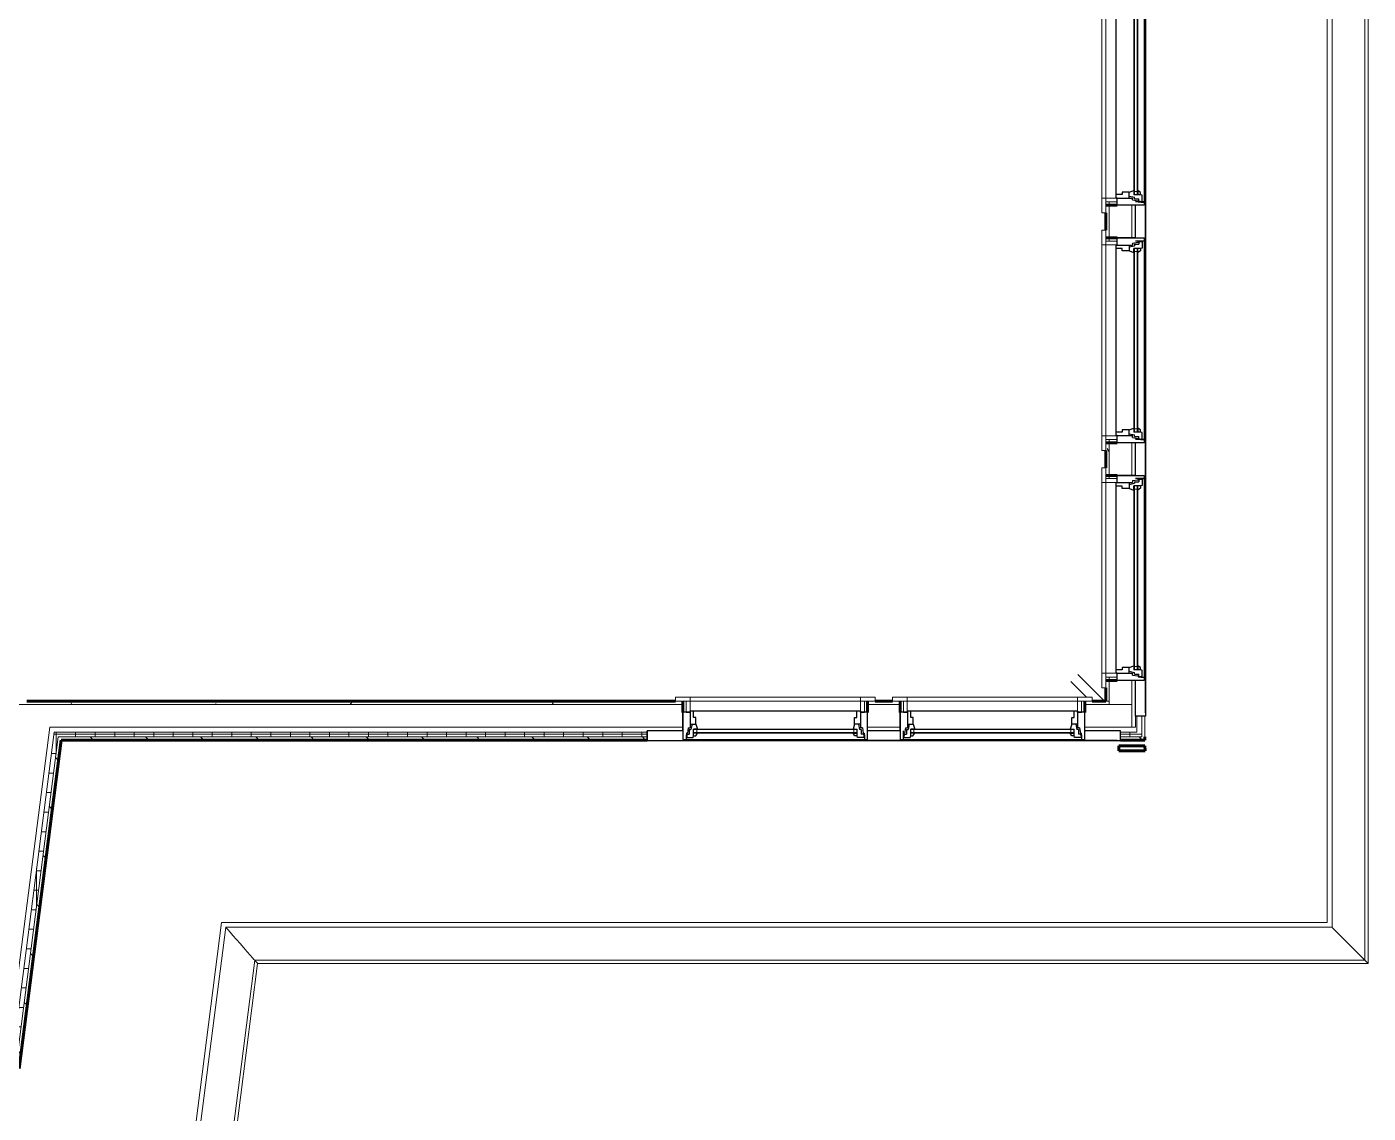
# Model space of a CAD drawing. Header units: inches. Extents: x -435 to 532, y -667 to -127.
# Drawn here: x 326.1 to 532.3, y -485.7 to -318.8 of the extents above; entities that cross this region are included whole.
import ezdxf

# ---------------------------------------------------------------- set-up
doc = ezdxf.new("R2010")
doc.units = ezdxf.units.IN
doc.header["$MEASUREMENT"] = 0
for name, color, linetype, lineweight in [('A-GLAZ', 151, 'Continuous', 18), ('A-PART', 2, 'Continuous', 9), ('A-ROOF-OTLN', 132, 'Continuous', 9), ('A-WALL', 113, 'Continuous', 18), ('A-WALL-PATT', 111, 'Continuous', 60), ('S-BEAM', 12, 'Continuous', 9)]:
    doc.layers.add(name, color=color, linetype=linetype, lineweight=lineweight)
pattern_1 = [(135, (387.632, -598.438), (-4.24264, -4.24264), [])]
pattern_2 = [(0, (387.632, -598.438), (15.36, 3.84), [0.634, -10.886, 0.634, -10.886, -61.44]), (0, (387.632, -598.438), (15.36, 3.84), [-23.04, 0.634, -22.406, 0.634, -10.886, -26.88]), (0, (387.632, -598.438), (15.36, 3.84), [-57.6, 0.634, -7.046, 0.634, -18.566]), (120, (393.392, -596.518), (-11.005538, 11.38215), [0.634, -10.886, 0.634, -10.886, -61.44]), (120, (393.392, -596.518), (-11.005538, 11.38215), [-23.04, 0.634, -22.406, 0.634, -10.886, -26.88]), (120, (393.392, -596.518), (-11.005538, 11.38215), [-57.6, 0.634, -7.046, 0.634, -18.566]), (240, (395.312, -588.838), (-4.354462, -15.22215), [0.634, -10.886, 0.634, -10.886, -61.44]), (240, (395.312, -588.838), (-4.354462, -15.22215), [-23.04, 0.634, -22.406, 0.634, -10.886, -26.88]), (240, (395.312, -588.838), (-4.354462, -15.22215), [-57.6, 0.634, -7.046, 0.634, -18.566])]
pattern_3 = [(0, (387.632, -598.438), (0, 3), []), (90, (387.632, -598.438), (-3, 2e-16), [])]

# ---------------------------------------------------------------- blocks, each defined once
blk = doc.blocks.new('Walls 4 - Walls 1-420947-2nd Floor')
at = {"layer": 'A-WALL', "lineweight": 60}
for p, q in [((440.86, 483.64), (440.96, 487.64)), ((440.96, 487.64), (441.71, 487.63)), ((441.71, 487.63), (441.61, 483.63)), ((441.61, 483.63), (440.86, 483.64))]:
    blk.add_line(p, q, dxfattribs=at)
blk = doc.blocks.new('Window-Casement-Andersen-400_Series - 28-3_8_ x 59-7_8_-V3-2nd Floor')
at = {"layer": 'A-GLAZ', "lineweight": 30}
for p, q in [((-19.69, 3.06), (-19.69, 1.56)), ((19.69, 3.06), (-19.69, 3.06)), ((-19.69, 3.06), (-19.69, 2.87)), ((-19.19, 3.06), (-18.81, 3.06)), ((-18.81, 3.06), (-13.94, 3.06)), ((14.19, 2.87), (-14.19, 2.87)), ((-14.19, 2.87), (-14.19, -1.29)), ((-13.94, 3.06), (-13.94, 2.87)), ((-13.7, 2.34), (-13.7, 2.87)), ((-13.64, 1.94), (-13.7, 2.34)), ((-13.61, 2.56), (-12.62, 2.56)), ((-13.61, 2.38), (-13.61, 2.56)), ((-13.53, 2.06), (-13.61, 2.38)), ((-13.53, 2.06), (-13.22, 2.06)), ((-13.22, 1.38), (-13.22, 2.06)), ((-12.62, 2.56), (-12.56, 2.31)), ((-12.56, 2.31), (-12.21, 2.31)), ((-12.56, 2.31), (-12.56, 1.28)), ((-12.21, 2.31), (-11.94, 1.91)), ((12.21, 2.31), (11.94, 1.91)), ((12.56, 2.31), (12.21, 2.31)), ((12.62, 2.56), (12.56, 2.31)), ((12.56, 2.31), (12.56, 1.28)), ((13.61, 2.56), (12.62, 2.56)), ((13.53, 2.06), (13.22, 2.06)), ((13.22, 1.38), (13.22, 2.06)), ((13.53, 2.06), (13.61, 2.38)), ((13.61, 2.38), (13.61, 2.56)), ((13.64, 1.94), (13.7, 2.34)), ((13.7, 2.34), (13.7, 2.87)), ((13.94, 3.06), (13.94, 2.87)), ((18.81, 3.06), (13.94, 3.06)), ((14.19, -1.29), (14.19, 2.87)), ((19.19, 3.06), (18.81, 3.06)), ((19.69, 3.06), (19.69, 1.56)), ((19.69, 1.56), (19.69, 3.06)), ((-19.19, 1.56), (-14.19, 1.56)), ((-14.19, 1.56), (-14.19, -1.29)), ((-13.51, 1.94), (-13.64, 1.94)), ((-13.38, 1.09), (-13.51, 1.94)), ((-13.38, 1.09), (-13.08, 1.09)), ((-13.22, 1.38), (-12.96, 1.38)), ((-13.08, -1.44), (-13.08, 1.09)), ((-13.08, 0.56), (-12.19, 0.56)), ((-12.79, 0.56), (-12.96, 1.38)), ((-11.94, 1.91), (-12.56, 1.91)), ((-11.94, 1.28), (-12.56, 1.28)), ((-12.19, 0.56), (-11.94, 1.28)), ((-12.19, 0.56), (-12.19, -0.5)), ((11.94, 1.91), (12.56, 1.91)), ((12.19, 0.56), (11.94, 1.28)), ((11.94, 1.28), (12.56, 1.28)), ((13.08, 0.56), (12.19, 0.56)), ((12.19, 0.56), (12.19, -0.5)), ((12.79, 0.56), (12.96, 1.38)), ((13.22, 1.38), (12.96, 1.38)), ((13.38, 1.09), (13.08, 1.09)), ((13.08, -1.44), (13.08, 1.09)), ((13.38, 1.09), (13.51, 1.94)), ((13.51, 1.94), (13.64, 1.94)), ((14.19, 1.56), (14.19, -1.29)), ((14.19, 1.56), (19.69, 1.56)), ((-14.19, -1.29), (-13.08, -1.29)), ((-13.08, -1.29), (-13.08, -1.44)), ((-13.08, -1.44), (13.08, -1.44)), ((-12.55, -0.5), (-12.55, -1.44)), ((-12.19, -0.5), (-12.55, -0.5)), ((12.19, -0.5), (12.55, -0.5)), ((12.55, -0.5), (12.55, -1.44)), ((13.08, -1.44), (13.08, -1.29)), ((13.08, -1.29), (14.19, -1.29))]:
    blk.add_line(p, q, dxfattribs=at)
at = {"layer": 'A-GLAZ', "lineweight": 9}
for p, q in [((-11.94, 1.81), (-12.56, 1.81)), ((-11.94, 1.38), (-12.56, 1.38)), ((-12.06, 1.38), (-12.06, 1.81)), ((-11.94, 1.91), (11.94, 1.91)), ((-11.94, 1.81), (11.94, 1.81)), ((-11.94, 1.38), (11.94, 1.38)), ((-11.94, 1.28), (11.94, 1.28)), ((11.94, 1.81), (12.56, 1.81)), ((11.94, 1.38), (12.56, 1.38)), ((12.06, 1.38), (12.06, 1.81)), ((-13.08, -1.28), (-13.69, -1.28)), ((-13.69, -1.28), (-13.69, -3)), ((-13.09, -1.28), (-13.09, -3)), ((-13.08, -1.44), (-13.08, -1.28)), ((13.08, -1.44), (-13.08, -1.44)), ((13.69, -1.28), (13.08, -1.28)), ((13.08, -1.28), (13.08, -1.44)), ((13.09, -1.28), (13.09, -3)), ((13.69, -3), (13.69, -1.28)), ((15.34, -3), (-15.34, -3)), ((-15.34, -3), (-15.34, -3.63)), ((-15.34, -3.63), (15.34, -3.63)), ((-13.69, -3), (13.69, -3)), ((-13.09, -3), (-13.09, -3.63)), ((13.09, -3), (13.09, -3.63)), ((15.34, -3.63), (15.34, -3))]:
    blk.add_line(p, q, dxfattribs=at)
blk = doc.blocks.new('Window-Casement-Andersen-400_Series - 28-3_8_ x 59-7_8_-V4-2nd Floor')
at = {"layer": 'A-GLAZ', "lineweight": 30}
for p, q in [((-19.69, 3.06), (-19.69, 1.56)), ((13.69, 3.06), (-19.69, 3.06)), ((-19.69, 3.06), (-19.69, 1.56)), ((-19.19, 3.06), (-18.81, 3.06)), ((-18.81, 3.06), (-13.94, 3.06)), ((14.19, 2.87), (-14.19, 2.87)), ((-14.19, 2.87), (-14.19, -1.29)), ((-13.94, 3.06), (-13.94, 2.87)), ((-13.7, 2.34), (-13.7, 2.87)), ((-13.64, 1.94), (-13.7, 2.34)), ((-13.61, 2.56), (-12.62, 2.56)), ((-13.61, 2.38), (-13.61, 2.56)), ((-13.53, 2.06), (-13.61, 2.38)), ((-13.53, 2.06), (-13.22, 2.06)), ((-13.22, 1.38), (-13.22, 2.06)), ((-12.62, 2.56), (-12.56, 2.31)), ((-12.56, 2.31), (-12.21, 2.31)), ((-12.56, 2.31), (-12.56, 1.28)), ((-12.21, 2.31), (-11.94, 1.91)), ((12.21, 2.31), (11.94, 1.91)), ((12.56, 2.31), (12.21, 2.31)), ((12.62, 2.56), (12.56, 2.31)), ((12.56, 2.31), (12.56, 1.28)), ((13.61, 2.56), (12.62, 2.56)), ((13.53, 2.06), (13.22, 2.06)), ((13.22, 1.38), (13.22, 2.06)), ((13.53, 2.06), (13.61, 2.38)), ((13.61, 2.38), (13.61, 2.56)), ((13.64, 1.94), (13.7, 2.34)), ((13.7, 2.34), (13.7, 2.87)), ((13.94, 3.06), (13.94, 2.87)), ((18.81, 3.06), (13.94, 3.06)), ((14.19, -1.29), (14.19, 2.87)), ((19.19, 3.06), (18.81, 3.06)), ((19.69, 3.06), (19.69, 2.87)), ((-19.69, 1.56), (-14.19, 1.56)), ((-14.19, 1.56), (-14.19, -1.29)), ((-13.51, 1.94), (-13.64, 1.94)), ((-13.38, 1.09), (-13.51, 1.94)), ((-13.38, 1.09), (-13.08, 1.09)), ((-13.22, 1.38), (-12.96, 1.38)), ((-13.08, -1.44), (-13.08, 1.09)), ((-13.08, 0.56), (-12.19, 0.56)), ((-12.79, 0.56), (-12.96, 1.38)), ((-11.94, 1.91), (-12.56, 1.91)), ((-11.94, 1.28), (-12.56, 1.28)), ((-12.19, 0.56), (-11.94, 1.28)), ((-12.19, 0.56), (-12.19, -0.5)), ((11.94, 1.91), (12.56, 1.91)), ((12.19, 0.56), (11.94, 1.28)), ((11.94, 1.28), (12.56, 1.28)), ((13.08, 0.56), (12.19, 0.56)), ((12.19, 0.56), (12.19, -0.5)), ((12.79, 0.56), (12.96, 1.38)), ((13.22, 1.38), (12.96, 1.38)), ((13.38, 1.09), (13.08, 1.09)), ((13.08, -1.44), (13.08, 1.09)), ((13.38, 1.09), (13.51, 1.94)), ((13.51, 1.94), (13.64, 1.94)), ((14.19, 1.56), (14.19, -1.29)), ((-14.19, -1.29), (-13.08, -1.29)), ((-13.08, -1.29), (-13.08, -1.44)), ((-13.08, -1.44), (13.08, -1.44)), ((-12.55, -0.5), (-12.55, -1.44)), ((-12.19, -0.5), (-12.55, -0.5)), ((12.19, -0.5), (12.55, -0.5)), ((12.55, -0.5), (12.55, -1.44)), ((13.08, -1.44), (13.08, -1.29)), ((13.08, -1.29), (14.19, -1.29))]:
    blk.add_line(p, q, dxfattribs=at)
at = {"layer": 'A-GLAZ', "lineweight": 9}
for p, q in [((-11.94, 1.81), (-12.56, 1.81)), ((-11.94, 1.38), (-12.56, 1.38)), ((-12.06, 1.38), (-12.06, 1.81)), ((-11.94, 1.91), (11.94, 1.91)), ((-11.94, 1.81), (11.94, 1.81)), ((-11.94, 1.38), (11.94, 1.38)), ((-11.94, 1.28), (11.94, 1.28)), ((11.94, 1.81), (12.56, 1.81)), ((11.94, 1.38), (12.56, 1.38)), ((12.06, 1.38), (12.06, 1.81)), ((-13.08, -1.28), (-13.69, -1.28)), ((-13.69, -1.28), (-13.69, -3)), ((-13.09, -1.28), (-13.09, -3)), ((-13.08, -1.44), (-13.08, -1.28)), ((13.08, -1.44), (-13.08, -1.44)), ((13.69, -1.28), (13.08, -1.28)), ((13.08, -1.28), (13.08, -1.44)), ((13.09, -1.28), (13.09, -3)), ((13.69, -3), (13.69, -1.28)), ((15.34, -3), (-15.34, -3)), ((-15.34, -3), (-15.34, -3.63)), ((-15.34, -3.63), (15.34, -3.63)), ((-13.69, -3), (13.69, -3)), ((-13.09, -3), (-13.09, -3.63)), ((13.09, -3), (13.09, -3.63)), ((15.34, -3.63), (15.34, -3))]:
    blk.add_line(p, q, dxfattribs=at)
blk = doc.blocks.new('Window-Casement-Andersen-400_Series - 31-1_2_ x 59-7_8_-1091494-2nd Floor')
at = {"layer": 'A-GLAZ', "lineweight": 9}
for p, q in [((-16.91, 3.63), (16.91, 3.63)), ((-16.91, 3), (-16.91, 3.63)), ((16.91, 3), (-16.91, 3)), ((-15.25, 3), (15.25, 3)), ((-15.25, 1.28), (-15.25, 3)), ((-14.66, 3), (-14.66, 3.63)), ((-14.66, 1.28), (-14.66, 3)), ((14.66, 3), (14.66, 3.63)), ((14.66, 1.28), (14.66, 3)), ((15.25, 3), (15.25, 1.28)), ((16.91, 3.63), (16.91, 3)), ((-14.64, 1.28), (-15.25, 1.28)), ((-14.64, 1.44), (-14.64, 1.28)), ((14.64, 1.44), (-14.64, 1.44)), ((14.64, 1.28), (14.64, 1.44)), ((15.25, 1.28), (14.64, 1.28)), ((-13.5, -1.38), (-14.13, -1.38)), ((-13.5, -1.81), (-14.13, -1.81)), ((-13.62, -1.38), (-13.62, -1.81)), ((-13.5, -1.28), (13.5, -1.28)), ((-13.5, -1.38), (13.5, -1.38)), ((-13.5, -1.81), (13.5, -1.81)), ((-13.5, -1.91), (13.5, -1.91)), ((13.5, -1.38), (14.13, -1.38)), ((13.5, -1.81), (14.13, -1.81)), ((13.62, -1.38), (13.62, -1.81))]:
    blk.add_line(p, q, dxfattribs=at)
at = {"layer": 'A-GLAZ', "lineweight": 30}
for p, q in [((-15.75, 1.29), (-14.64, 1.29)), ((-15.75, -2.87), (-15.75, 1.29)), ((-15.75, -1.56), (-15.75, 1.29)), ((-14.64, 1.44), (-14.64, -1.09)), ((-14.64, 1.44), (14.64, 1.44)), ((-14.64, 1.29), (-14.64, 1.44)), ((-14.11, 0.5), (-14.11, 1.44)), ((-13.75, 0.5), (-14.11, 0.5)), ((-13.75, -0.56), (-13.75, 0.5)), ((13.75, 0.5), (14.11, 0.5)), ((13.75, -0.56), (13.75, 0.5)), ((14.11, 0.5), (14.11, 1.44)), ((14.64, 1.44), (14.64, -1.09)), ((14.64, 1.44), (14.64, 1.29)), ((14.64, 1.29), (15.75, 1.29)), ((15.75, 1.29), (15.75, -2.87)), ((15.75, -1.56), (15.75, 1.29)), ((-21.25, -3.06), (-21.25, -1.56)), ((-21.25, -1.56), (-15.75, -1.56)), ((-21.25, -3.06), (-21.25, -1.56)), ((-15.2, -1.94), (-15.26, -2.34)), ((-15.07, -1.94), (-15.2, -1.94)), ((-14.94, -1.09), (-15.07, -1.94)), ((-14.94, -1.09), (-14.64, -1.09)), ((-14.78, -1.38), (-14.53, -1.38)), ((-14.78, -1.38), (-14.78, -2.06)), ((-14.64, -0.56), (-13.75, -0.56)), ((-14.35, -0.56), (-14.53, -1.38)), ((-14.13, -2.31), (-14.13, -1.28)), ((-13.5, -1.28), (-14.13, -1.28)), ((-13.5, -1.91), (-14.13, -1.91)), ((-13.77, -2.31), (-13.5, -1.91)), ((-13.75, -0.56), (-13.5, -1.28)), ((13.75, -0.56), (13.5, -1.28)), ((13.5, -1.28), (14.13, -1.28)), ((13.77, -2.31), (13.5, -1.91)), ((13.5, -1.91), (14.13, -1.91)), ((14.64, -0.56), (13.75, -0.56)), ((14.13, -2.31), (14.13, -1.28)), ((14.35, -0.56), (14.53, -1.38)), ((14.78, -1.38), (14.53, -1.38)), ((14.94, -1.09), (14.64, -1.09)), ((14.78, -1.38), (14.78, -2.06)), ((14.94, -1.09), (15.07, -1.94)), ((15.07, -1.94), (15.2, -1.94)), ((15.2, -1.94), (15.26, -2.34)), ((15.75, -1.56), (20.75, -1.56)), ((21.25, -3.06), (21.25, -1.56)), ((21.25, -3.06), (-21.25, -3.06)), ((-20.75, -3.06), (-20.37, -3.06)), ((-20.37, -3.06), (-15.5, -3.06)), ((15.75, -2.87), (-15.75, -2.87)), ((-15.5, -3.06), (-15.5, -2.87)), ((-15.26, -2.34), (-15.26, -2.87)), ((-15.09, -2.06), (-15.17, -2.38)), ((-15.17, -2.38), (-15.17, -2.56)), ((-15.17, -2.56), (-14.18, -2.56)), ((-15.09, -2.06), (-14.78, -2.06)), ((-14.18, -2.56), (-14.13, -2.31)), ((-14.13, -2.31), (-13.77, -2.31)), ((14.13, -2.31), (13.77, -2.31)), ((14.18, -2.56), (14.13, -2.31)), ((15.17, -2.56), (14.18, -2.56)), ((15.09, -2.06), (14.78, -2.06)), ((15.09, -2.06), (15.17, -2.38)), ((15.17, -2.38), (15.17, -2.56)), ((15.26, -2.34), (15.26, -2.87)), ((15.5, -3.06), (15.5, -2.87)), ((20.37, -3.06), (15.5, -3.06)), ((20.75, -3.06), (20.37, -3.06)), ((21.25, -2.87), (21.25, -3.06))]:
    blk.add_line(p, q, dxfattribs=at)
blk = doc.blocks.new('Window-Casement-Andersen-400_Series - 31-1_2_ x 59-7_8_-V5-2nd Floor')
at = {"layer": 'A-GLAZ', "lineweight": 9}
for p, q in [((-16.91, 3.63), (16.91, 3.63)), ((-16.91, 3), (-16.91, 3.63)), ((16.91, 3), (-16.91, 3)), ((-15.25, 3), (15.25, 3)), ((-15.25, 1.28), (-15.25, 3)), ((-14.66, 3), (-14.66, 3.63)), ((-14.66, 1.28), (-14.66, 3)), ((14.66, 3), (14.66, 3.63)), ((14.66, 1.28), (14.66, 3)), ((15.25, 3), (15.25, 1.28)), ((16.91, 3.63), (16.91, 3)), ((-14.64, 1.28), (-15.25, 1.28)), ((-14.64, 1.44), (-14.64, 1.28)), ((14.64, 1.44), (-14.64, 1.44)), ((14.64, 1.28), (14.64, 1.44)), ((15.25, 1.28), (14.64, 1.28)), ((-13.5, -1.38), (-14.13, -1.38)), ((-13.5, -1.81), (-14.13, -1.81)), ((-13.62, -1.38), (-13.62, -1.81)), ((-13.5, -1.28), (13.5, -1.28)), ((-13.5, -1.38), (13.5, -1.38)), ((-13.5, -1.81), (13.5, -1.81)), ((-13.5, -1.91), (13.5, -1.91)), ((13.5, -1.38), (14.13, -1.38)), ((13.5, -1.81), (14.13, -1.81)), ((13.62, -1.38), (13.62, -1.81))]:
    blk.add_line(p, q, dxfattribs=at)
at = {"layer": 'A-GLAZ', "lineweight": 30}
for p, q in [((-15.75, 1.29), (-14.64, 1.29)), ((-15.75, -2.87), (-15.75, 1.29)), ((-15.75, -1.56), (-15.75, 1.29)), ((-14.64, 1.44), (-14.64, -1.09)), ((-14.64, 1.44), (14.64, 1.44)), ((-14.64, 1.29), (-14.64, 1.44)), ((-14.11, 0.5), (-14.11, 1.44)), ((-13.75, 0.5), (-14.11, 0.5)), ((-13.75, -0.56), (-13.75, 0.5)), ((13.75, 0.5), (14.11, 0.5)), ((13.75, -0.56), (13.75, 0.5)), ((14.11, 0.5), (14.11, 1.44)), ((14.64, 1.44), (14.64, -1.09)), ((14.64, 1.44), (14.64, 1.29)), ((14.64, 1.29), (15.75, 1.29)), ((15.75, 1.29), (15.75, -2.87)), ((15.75, -1.56), (15.75, 1.29)), ((-21.25, -3.06), (-21.25, -1.56)), ((-20.75, -1.56), (-15.75, -1.56)), ((-15.2, -1.94), (-15.26, -2.34)), ((-15.07, -1.94), (-15.2, -1.94)), ((-14.94, -1.09), (-15.07, -1.94)), ((-14.94, -1.09), (-14.64, -1.09)), ((-14.78, -1.38), (-14.53, -1.38)), ((-14.78, -1.38), (-14.78, -2.06)), ((-14.64, -0.56), (-13.75, -0.56)), ((-14.35, -0.56), (-14.53, -1.38)), ((-14.13, -2.31), (-14.13, -1.28)), ((-13.5, -1.28), (-14.13, -1.28)), ((-13.5, -1.91), (-14.13, -1.91)), ((-13.77, -2.31), (-13.5, -1.91)), ((-13.75, -0.56), (-13.5, -1.28)), ((13.75, -0.56), (13.5, -1.28)), ((13.5, -1.28), (14.13, -1.28)), ((13.77, -2.31), (13.5, -1.91)), ((13.5, -1.91), (14.13, -1.91)), ((14.64, -0.56), (13.75, -0.56)), ((14.13, -2.31), (14.13, -1.28)), ((14.35, -0.56), (14.53, -1.38)), ((14.78, -1.38), (14.53, -1.38)), ((14.94, -1.09), (14.64, -1.09)), ((14.78, -1.38), (14.78, -2.06)), ((14.94, -1.09), (15.07, -1.94)), ((15.07, -1.94), (15.2, -1.94)), ((15.2, -1.94), (15.26, -2.34)), ((15.75, -1.56), (21.25, -1.56)), ((21.25, -3.06), (21.25, -1.56)), ((21.25, -1.56), (21.25, -3.06)), ((-21.25, -3.06), (-21.25, -2.87)), ((21.25, -3.06), (-21.25, -3.06)), ((-20.75, -3.06), (-20.37, -3.06)), ((-20.37, -3.06), (-15.5, -3.06)), ((15.75, -2.87), (-15.75, -2.87)), ((-15.5, -3.06), (-15.5, -2.87)), ((-15.26, -2.34), (-15.26, -2.87)), ((-15.09, -2.06), (-15.17, -2.38)), ((-15.17, -2.38), (-15.17, -2.56)), ((-15.17, -2.56), (-14.18, -2.56)), ((-15.09, -2.06), (-14.78, -2.06)), ((-14.18, -2.56), (-14.13, -2.31)), ((-14.13, -2.31), (-13.77, -2.31)), ((14.13, -2.31), (13.77, -2.31)), ((14.18, -2.56), (14.13, -2.31)), ((15.17, -2.56), (14.18, -2.56)), ((15.09, -2.06), (14.78, -2.06)), ((15.09, -2.06), (15.17, -2.38)), ((15.17, -2.38), (15.17, -2.56)), ((15.26, -2.34), (15.26, -2.87)), ((15.5, -3.06), (15.5, -2.87)), ((20.37, -3.06), (15.5, -3.06)), ((20.75, -3.06), (20.37, -3.06))]:
    blk.add_line(p, q, dxfattribs=at)
blk = doc.blocks.new('Window-Casement-Andersen-400_Series - 31-1_2_ x 59-7_8_-V6-2nd Floor')
at = {"layer": 'A-GLAZ', "lineweight": 9}
for p, q in [((-16.91, 3.63), (16.91, 3.63)), ((-16.91, 3), (-16.91, 3.63)), ((16.91, 3), (-16.91, 3)), ((-15.25, 3), (15.25, 3)), ((-15.25, 1.28), (-15.25, 3)), ((-14.66, 3), (-14.66, 3.63)), ((-14.66, 1.28), (-14.66, 3)), ((14.66, 3), (14.66, 3.63)), ((14.66, 1.28), (14.66, 3)), ((15.25, 3), (15.25, 1.28)), ((16.91, 3.63), (16.91, 3)), ((-14.64, 1.28), (-15.25, 1.28)), ((-14.64, 1.44), (-14.64, 1.28)), ((14.64, 1.44), (-14.64, 1.44)), ((14.64, 1.28), (14.64, 1.44)), ((15.25, 1.28), (14.64, 1.28)), ((-13.5, -1.38), (-14.13, -1.38)), ((-13.5, -1.81), (-14.13, -1.81)), ((-13.62, -1.38), (-13.62, -1.81)), ((-13.5, -1.28), (13.5, -1.28)), ((-13.5, -1.38), (13.5, -1.38)), ((-13.5, -1.81), (13.5, -1.81)), ((-13.5, -1.91), (13.5, -1.91)), ((13.5, -1.38), (14.13, -1.38)), ((13.5, -1.81), (14.13, -1.81)), ((13.62, -1.38), (13.62, -1.81))]:
    blk.add_line(p, q, dxfattribs=at)
at = {"layer": 'A-GLAZ', "lineweight": 30}
for p, q in [((-15.75, 1.29), (-14.64, 1.29)), ((-15.75, -2.87), (-15.75, 1.29)), ((-15.75, -1.56), (-15.75, 1.29)), ((-14.64, 1.44), (-14.64, -1.09)), ((-14.64, 1.44), (14.64, 1.44)), ((-14.64, 1.29), (-14.64, 1.44)), ((-14.11, 0.5), (-14.11, 1.44)), ((-13.75, 0.5), (-14.11, 0.5)), ((-13.75, -0.56), (-13.75, 0.5)), ((13.75, 0.5), (14.11, 0.5)), ((13.75, -0.56), (13.75, 0.5)), ((14.11, 0.5), (14.11, 1.44)), ((14.64, 1.44), (14.64, -1.09)), ((14.64, 1.44), (14.64, 1.29)), ((14.64, 1.29), (15.75, 1.29)), ((15.75, 1.29), (15.75, -2.87)), ((15.75, -1.56), (15.75, 1.29)), ((-21.25, -3.06), (-21.25, -1.56)), ((-20.75, -1.56), (-15.75, -1.56)), ((-15.2, -1.94), (-15.26, -2.34)), ((-15.07, -1.94), (-15.2, -1.94)), ((-14.94, -1.09), (-15.07, -1.94)), ((-14.94, -1.09), (-14.64, -1.09)), ((-14.78, -1.38), (-14.53, -1.38)), ((-14.78, -1.38), (-14.78, -2.06)), ((-14.64, -0.56), (-13.75, -0.56)), ((-14.35, -0.56), (-14.53, -1.38)), ((-14.13, -2.31), (-14.13, -1.28)), ((-13.5, -1.28), (-14.13, -1.28)), ((-13.5, -1.91), (-14.13, -1.91)), ((-13.77, -2.31), (-13.5, -1.91)), ((-13.75, -0.56), (-13.5, -1.28)), ((13.75, -0.56), (13.5, -1.28)), ((13.5, -1.28), (14.13, -1.28)), ((13.77, -2.31), (13.5, -1.91)), ((13.5, -1.91), (14.13, -1.91)), ((14.64, -0.56), (13.75, -0.56)), ((14.13, -2.31), (14.13, -1.28)), ((14.35, -0.56), (14.53, -1.38)), ((14.78, -1.38), (14.53, -1.38)), ((14.94, -1.09), (14.64, -1.09)), ((14.78, -1.38), (14.78, -2.06)), ((14.94, -1.09), (15.07, -1.94)), ((15.07, -1.94), (15.2, -1.94)), ((15.2, -1.94), (15.26, -2.34)), ((15.75, -1.56), (20.75, -1.56)), ((21.25, -3.06), (21.25, -1.56)), ((-21.25, -3.06), (-21.25, -2.87)), ((21.25, -3.06), (-21.25, -3.06)), ((-20.75, -3.06), (-20.37, -3.06)), ((-20.37, -3.06), (-15.5, -3.06)), ((15.75, -2.87), (-15.75, -2.87)), ((-15.5, -3.06), (-15.5, -2.87)), ((-15.26, -2.34), (-15.26, -2.87)), ((-15.09, -2.06), (-15.17, -2.38)), ((-15.17, -2.38), (-15.17, -2.56)), ((-15.17, -2.56), (-14.18, -2.56)), ((-15.09, -2.06), (-14.78, -2.06)), ((-14.18, -2.56), (-14.13, -2.31)), ((-14.13, -2.31), (-13.77, -2.31)), ((14.13, -2.31), (13.77, -2.31)), ((14.18, -2.56), (14.13, -2.31)), ((15.17, -2.56), (14.18, -2.56)), ((15.09, -2.06), (14.78, -2.06)), ((15.09, -2.06), (15.17, -2.38)), ((15.17, -2.38), (15.17, -2.56)), ((15.26, -2.34), (15.26, -2.87)), ((15.5, -3.06), (15.5, -2.87)), ((20.37, -3.06), (15.5, -3.06)), ((20.75, -3.06), (20.37, -3.06)), ((21.25, -2.87), (21.25, -3.06))]:
    blk.add_line(p, q, dxfattribs=at)
blk = doc.blocks.new('Dimension Lumber - 2x8-1285199-2nd Floor')
at = {"layer": 'S-BEAM'}
for p, q in [((491.74, -422.38), (487.65, -418.29)), ((488.99, -421.76), (486.59, -419.35))]:
    blk.add_line(p, q, dxfattribs=at)

msp = doc.modelspace()

# ---------------------------------------------------------------- hatches: boundary and pattern name
at = {"layer": 'A-PART'}
h = msp.add_hatch(dxfattribs=at)
h.set_pattern_fill('FP_1', color=256, style=0, pattern_type=2)
h.set_pattern_definition(pattern_2)
h.paths.add_polyline_path([(492.47, -422.38), (492.47, -419.19), (491.97, -419.19), (491.97, -422.38)], flags=0)
h.paths.add_polyline_path([(491.97, -387.69), (492.47, -387.69), (492.47, -382.69), (491.97, -382.69), (491.97, -386.54)], flags=0)
h.paths.add_polyline_path([(491.97, -351.19), (492.47, -351.19), (492.47, -346.19), (491.97, -346.19), (491.97, -350.04)], flags=0)
h.paths.add_polyline_path([(492.47, -314.69), (492.47, -277.44), (491.97, -277.44), (491.97, -314.69)], flags=0)
h.paths.add_polyline_path([(491.97, -245.94), (492.47, -245.94), (492.47, -240.94), (491.97, -240.94), (491.97, -244.79)], flags=0)
h.paths.add_polyline_path([(492.47, -209.44), (492.47, -167.63), (491.97, -167.63), (491.97, -209.44)], flags=0)
at = {"layer": 'A-WALL-PATT', "lineweight": 9}
h = msp.add_hatch(dxfattribs=at)
h.set_pattern_fill('FP_2', color=256, style=0, pattern_type=2)
h.set_pattern_definition(pattern_1)
h.paths.add_polyline_path([(497.47, -427.88), (497.97, -427.88), (497.97, -424.69), (497.47, -424.69), (497.47, -427.13)], flags=0)
h.paths.add_polyline_path([(497.97, -309.19), (497.97, -282.94), (497.47, -282.94), (497.47, -309.19), (497.85, -309.19)], flags=0)
h.paths.add_polyline_path([(497.47, -203.94), (497.97, -203.94), (497.97, -162.13), (497.47, -162.13), (497.47, -171.38)], flags=0)
h = msp.add_hatch(dxfattribs=at)
h.set_pattern_fill('FP_3', color=256, style=0, pattern_type=2)
h.set_pattern_definition(pattern_3)
h.paths.add_polyline_path([(496.72, -427.13), (497.47, -427.13), (497.47, -424.69), (496.72, -424.69), (496.72, -426.38)], flags=0)
h.paths.add_polyline_path([(497.47, -309.19), (497.47, -282.94), (496.72, -282.94), (496.72, -309.19)], flags=0)
h.paths.add_polyline_path([(496.72, -203.94), (497.47, -203.94), (497.47, -162.88), (496.72, -162.88), (496.72, -171.38)], flags=0)
h = msp.add_hatch(dxfattribs=at)
h.set_pattern_fill('FP_1', color=256, style=0, pattern_type=2)
h.set_pattern_definition(pattern_2)
h.paths.add_polyline_path([(492.47, -422.38), (492.47, -419.19), (491.97, -419.19), (491.97, -422.38)], flags=0)
h.paths.add_polyline_path([(491.97, -387.69), (492.47, -387.69), (492.47, -382.69), (491.97, -382.69), (491.97, -386.54)], flags=0)
h.paths.add_polyline_path([(492.47, -351.19), (492.47, -346.19), (491.97, -346.19), (491.97, -351.19)], flags=0)
h.paths.add_polyline_path([(492.47, -314.69), (492.47, -284.26), (491.97, -284.26), (491.97, -314.69)], flags=0)
h.paths.add_polyline_path([(491.97, -280.76), (492.47, -280.76), (492.47, -277.44), (491.97, -277.44), (491.97, -280.26)], flags=0)
h.paths.add_polyline_path([(492.47, -245.94), (492.47, -240.94), (491.97, -240.94), (491.97, -245.94)], flags=0)
h.paths.add_polyline_path([(491.97, -209.44), (492.47, -209.44), (492.47, -171.13), (491.97, -171.13), (491.97, -208.29)], flags=0)
h = msp.add_hatch(dxfattribs=at)
h.set_pattern_fill('FP_1', color=256, style=0, pattern_type=2)
h.set_pattern_definition(pattern_2)
h.paths.add_polyline_path([(300.34, -627.55), (300.87, -623.43), (300.37, -623.37), (299.83, -627.55)], flags=0)
h.paths.add_polyline_path([(304.87, -592.19), (305.51, -587.23), (305.01, -587.17), (304.37, -592.12), (304.52, -592.14)], flags=0)
h.paths.add_polyline_path([(309.51, -555.98), (310.15, -551.02), (309.65, -550.96), (309.02, -555.92), (309.16, -555.94)], flags=0)
h.paths.add_polyline_path([(314.15, -519.78), (314.79, -514.82), (314.29, -514.76), (313.66, -519.72), (313.8, -519.74)], flags=0)
h.paths.add_polyline_path([(318.79, -483.58), (321.51, -462.38), (321.01, -462.38), (318.3, -483.51), (318.44, -483.53)], flags=0)
h.paths.add_polyline_path([(321.96, -458.88), (326.12, -426.38), (325.62, -426.38), (321.45, -458.88)], flags=0)
h.paths.add_polyline_path([(326.07, -422.88), (326.57, -422.88), (326.64, -422.38), (326.13, -422.38), (326.11, -422.6)], flags=0)
h = msp.add_hatch(dxfattribs=at)
h.set_pattern_fill('FP_1', color=256, style=0, pattern_type=2)
h.set_pattern_definition(pattern_2)
h.paths.add_polyline_path([(492.47, -422.88), (492.47, -422.38), (488.72, -422.38), (488.72, -422.88)], flags=0)
h.paths.add_polyline_path([(460.35, -422.88), (460.35, -422.38), (455.35, -422.38), (455.35, -422.88)], flags=0)
h.paths.add_polyline_path([(426.97, -422.88), (426.97, -422.38), (326.64, -422.38), (326.57, -422.88), (411.26, -422.88)], flags=0)
h = msp.add_hatch(dxfattribs=at)
h.set_pattern_fill('FP_3', color=256, style=0, pattern_type=2)
h.set_pattern_definition(pattern_3)
h.paths.add_polyline_path([(303.98, -632.55), (304.74, -632.55), (305.13, -629.52), (304.38, -629.43), (304.08, -631.8)], flags=0)
h.paths.add_polyline_path([(324.45, -478.76), (331.07, -427.13), (330.31, -427.13), (323.71, -478.66), (324.12, -478.72)], flags=0)
h = msp.add_hatch(dxfattribs=at)
h.set_pattern_fill('FP_2', color=256, style=0, pattern_type=2)
h.set_pattern_definition(pattern_1)
h.paths.add_polyline_path([(305.18, -633.05), (305.62, -629.59), (305.13, -629.52), (304.67, -633.05)], flags=0)
h.paths.add_polyline_path([(324.95, -478.82), (331.48, -427.88), (330.97, -427.88), (324.45, -478.76)], flags=0)
h = msp.add_hatch(dxfattribs=at)
h.set_pattern_fill('FP_3', color=256, style=0, pattern_type=2)
h.set_pattern_definition(pattern_3)
h.paths.add_polyline_path([(497.47, -427.88), (497.47, -427.13), (494.22, -427.13), (494.22, -427.88)], flags=0)
h.paths.add_polyline_path([(421.47, -427.88), (421.47, -427.13), (331.07, -427.13), (330.97, -427.88), (411.26, -427.88)], flags=0)
h = msp.add_hatch(dxfattribs=at)
h.set_pattern_fill('FP_2', color=256, style=0, pattern_type=2)
h.set_pattern_definition(pattern_1)
h.paths.add_polyline_path([(494.22, -428.38), (497.97, -428.38), (497.97, -427.88), (494.22, -427.88), (494.22, -428.26)], flags=0)
h.paths.add_polyline_path([(421.47, -428.38), (421.47, -427.88), (331.48, -427.88), (331.41, -428.38), (411.26, -428.38)], flags=0)

# ---------------------------------------------------------------- linework, layer by layer
at = {"layer": 'A-PART', "lineweight": 18}
for p, q in [((491.97, -346.19), (492.47, -346.19)), ((492.47, -346.19), (492.47, -351.19)), ((492.47, -351.19), (492.47, -346.19)), ((492.47, -346.19), (493.69, -346.19)), ((495.97, -351.19), (495.97, -346.19)), ((495.97, -346.19), (495.97, -351.19)), ((491.97, -350.04), (491.97, -347.35)), ((492.47, -351.19), (491.97, -351.19)), ((493.69, -351.19), (492.47, -351.19)), ((491.97, -382.69), (492.47, -382.69)), ((492.47, -382.69), (492.47, -387.69)), ((492.47, -387.69), (492.47, -382.69)), ((492.47, -382.69), (493.69, -382.69)), ((495.97, -387.69), (495.97, -382.69)), ((495.97, -382.69), (495.97, -387.69)), ((491.97, -386.54), (491.97, -383.85)), ((492.47, -387.69), (491.97, -387.69)), ((493.69, -387.69), (492.47, -387.69)), ((491.97, -419.19), (492.47, -419.19)), ((491.97, -422.38), (491.97, -420.35)), ((492.47, -419.19), (492.47, -422.38)), ((492.47, -422.88), (492.47, -419.19)), ((492.47, -419.19), (493.69, -419.19)), ((495.97, -426.38), (495.97, -419.19)), ((495.97, -419.19), (495.97, -422.88)), ((492.47, -422.38), (491.97, -422.38)), ((495.97, -422.88), (492.47, -422.88)), ((496.53, -426.38), (495.97, -426.38)), ((496.53, -424.69), (496.53, -426.38))]:
    msp.add_line(p, q, dxfattribs=at)
at = {"layer": 'A-PART'}
for p, q in [((492.47, -346.19), (492.47, -345.69)), ((492.47, -345.69), (492.47, -346.19)), ((492.47, -351.69), (492.47, -351.19)), ((492.47, -351.19), (492.47, -351.69)), ((492.47, -382.69), (492.47, -382.19)), ((492.47, -382.19), (492.47, -382.69)), ((492.47, -388.19), (492.47, -387.69)), ((492.47, -387.69), (492.47, -388.19)), ((492.47, -419.19), (492.47, -418.69)), ((492.47, -418.69), (492.47, -419.19))]:
    msp.add_line(p, q, dxfattribs=at)
at = {"layer": 'A-ROOF-OTLN'}
for p, q in [((532.27, -462.68), (532.27, -127.33)), ((531.78, -127.83), (531.78, -462.19)), ((525.97, -133.63), (525.97, -456.38)), ((526.72, -132.88), (526.72, -457.13)), ((356.05, -456.38), (329.82, -661.05)), ((356.71, -457.13), (330.48, -661.8)), ((525.97, -456.38), (356.05, -456.38)), ((526.72, -457.13), (356.71, -457.13)), ((361.16, -462.19), (334.93, -666.85)), ((335.36, -667.35), (361.6, -462.68)), ((531.78, -462.19), (361.16, -462.19)), ((361.6, -462.68), (532.27, -462.68))]:
    msp.add_line(p, q, dxfattribs=at)
at = {"layer": 'A-ROOF-OTLN', "flags": 128}
for points in [[(356.71, -457.13), (356.79, -457.22), (357.01, -457.47), (357.36, -457.86), (357.81, -458.38), (358.34, -458.99), (358.91, -459.63), (359.48, -460.28), (360.01, -460.88), (360.47, -461.4), (360.82, -461.8), (361.04, -462.05), (361.11, -462.13)], [(361.11, -462.13), (361.04, -462.05), (360.82, -461.8), (360.47, -461.4), (360.01, -460.88), (359.48, -460.28), (358.91, -459.63), (358.34, -458.99), (357.81, -458.38), (357.36, -457.86), (357.01, -457.47), (356.79, -457.22), (356.71, -457.13)], [(531.72, -462.13), (531.64, -462.05), (531.39, -461.8), (530.99, -461.4), (530.47, -460.88), (529.87, -460.28), (529.22, -459.63), (528.58, -458.99), (527.97, -458.38), (527.45, -457.86), (527.06, -457.47), (526.81, -457.22), (526.72, -457.13)], [(526.72, -457.13), (526.81, -457.22), (527.06, -457.47), (527.45, -457.86), (527.97, -458.38), (528.58, -458.99), (529.22, -459.63), (529.87, -460.28), (530.47, -460.88), (530.99, -461.4), (531.39, -461.8), (531.64, -462.05), (531.72, -462.13)], [(361.11, -462.13), (361.12, -462.14), (361.14, -462.16), (361.16, -462.19)], [(361.16, -462.19), (361.14, -462.16), (361.12, -462.14), (361.11, -462.13)], [(361.16, -462.19), (361.22, -462.26), (361.29, -462.33), (361.36, -462.41), (361.42, -462.48), (361.48, -462.55), (361.53, -462.61), (361.57, -462.65), (361.59, -462.68), (361.6, -462.68)], [(361.6, -462.68), (361.59, -462.68), (361.57, -462.65), (361.53, -462.61), (361.48, -462.55), (361.42, -462.48), (361.36, -462.41), (361.29, -462.33), (361.22, -462.26), (361.16, -462.19)], [(531.78, -462.19), (531.75, -462.16), (531.73, -462.14), (531.72, -462.13)], [(531.72, -462.13), (531.73, -462.14), (531.75, -462.16), (531.78, -462.19)], [(532.27, -462.68), (532.27, -462.68), (532.24, -462.65), (532.2, -462.61), (532.14, -462.55), (532.07, -462.48), (532, -462.41), (531.92, -462.33), (531.85, -462.26), (531.78, -462.19)], [(531.78, -462.19), (531.85, -462.26), (531.92, -462.33), (532, -462.41), (532.07, -462.48), (532.14, -462.55), (532.2, -462.61), (532.24, -462.65), (532.27, -462.68), (532.27, -462.68)]]:
    msp.add_lwpolyline(points, dxfattribs=at)
at = {"layer": 'A-WALL', "lineweight": 60}
for p, q in [((491.97, -346.19), (493.69, -346.19)), ((491.97, -350.04), (491.97, -347.35)), ((493.69, -351.19), (491.97, -351.19)), ((491.97, -382.69), (493.69, -382.69)), ((491.97, -386.54), (491.97, -383.85)), ((493.69, -387.69), (491.97, -387.69)), ((491.97, -419.19), (493.69, -419.19)), ((491.97, -422.38), (491.97, -420.35)), ((326.13, -422.38), (425.82, -422.38)), ((426.97, -422.38), (426.97, -424.1)), ((455.35, -424.1), (455.35, -422.38)), ((456.5, -422.38), (459.19, -422.38)), ((460.35, -422.38), (460.35, -424.1)), ((488.72, -424.1), (488.72, -422.38)), ((489.88, -422.38), (491.97, -422.38)), ((331.41, -428.38), (324.95, -478.82)), ((421.47, -428.38), (331.41, -428.38)), ((497.97, -428.38), (494.22, -428.38)), ((497.97, -427.88), (497.97, -428.38))]:
    msp.add_line(p, q, dxfattribs=at)
at = {"layer": 'A-WALL'}
for p, q in [((492.47, -346.19), (492.47, -351.19)), ((495.97, -346.19), (495.97, -351.19)), ((492.47, -382.69), (492.47, -387.69)), ((495.97, -382.69), (495.97, -387.69)), ((492.47, -419.19), (492.47, -422.88)), ((495.97, -426.38), (495.97, -419.19)), ((224.35, -422.88), (426.97, -422.88)), ((460.35, -422.88), (455.35, -422.88)), ((492.47, -422.88), (488.72, -422.88)), ((322.26, -484.02), (329.65, -426.38)), ((426.97, -426.38), (329.65, -426.38)), ((460.35, -426.38), (455.35, -426.38)), ((495.97, -426.38), (488.72, -426.38)), ((496.72, -427.13), (496.72, -424.69)), ((497.47, -427.88), (497.47, -424.69)), ((497.97, -424.69), (497.97, -427.88)), ((323.71, -478.66), (330.31, -427.13)), ((324.45, -478.76), (330.97, -427.88)), ((421.47, -427.13), (330.31, -427.13)), ((421.47, -427.88), (330.97, -427.88)), ((496.72, -427.13), (494.22, -427.13)), ((497.47, -427.88), (494.22, -427.88))]:
    msp.add_line(p, q, dxfattribs=at)

# ---------------------------------------------------------------- block references
at = {"layer": 'A-GLAZ'}
for name, p, rotation in [('Window-Casement-Andersen-400_Series - 31-1_2_ x 59-7_8_-V5-2nd Floor', (494.97, -330.44), 89.99999999999899), ('Window-Casement-Andersen-400_Series - 31-1_2_ x 59-7_8_-V6-2nd Floor', (494.97, -366.94), 89.99999999999899), ('Window-Casement-Andersen-400_Series - 31-1_2_ x 59-7_8_-1091494-2nd Floor', (494.97, -403.44), 89.99999999999899), ('Window-Casement-Andersen-400_Series - 28-3_8_ x 59-7_8_-V3-2nd Floor', (441.16, -425.38), 180), ('Window-Casement-Andersen-400_Series - 28-3_8_ x 59-7_8_-V4-2nd Floor', (474.53, -425.38), 180)]:
    msp.add_blockref(name, p, dxfattribs=dict(at, rotation=rotation))
at = {"layer": 'A-WALL', "rotation": 271.3600000000001}
msp.add_blockref('Walls 4 - Walls 1-420947-2nd Floor', (0, 0), dxfattribs=at)
at = {"layer": 'S-BEAM'}
msp.add_blockref('Dimension Lumber - 2x8-1285199-2nd Floor', (0, 0), dxfattribs=at)

doc.saveas('drawing.dxf')
